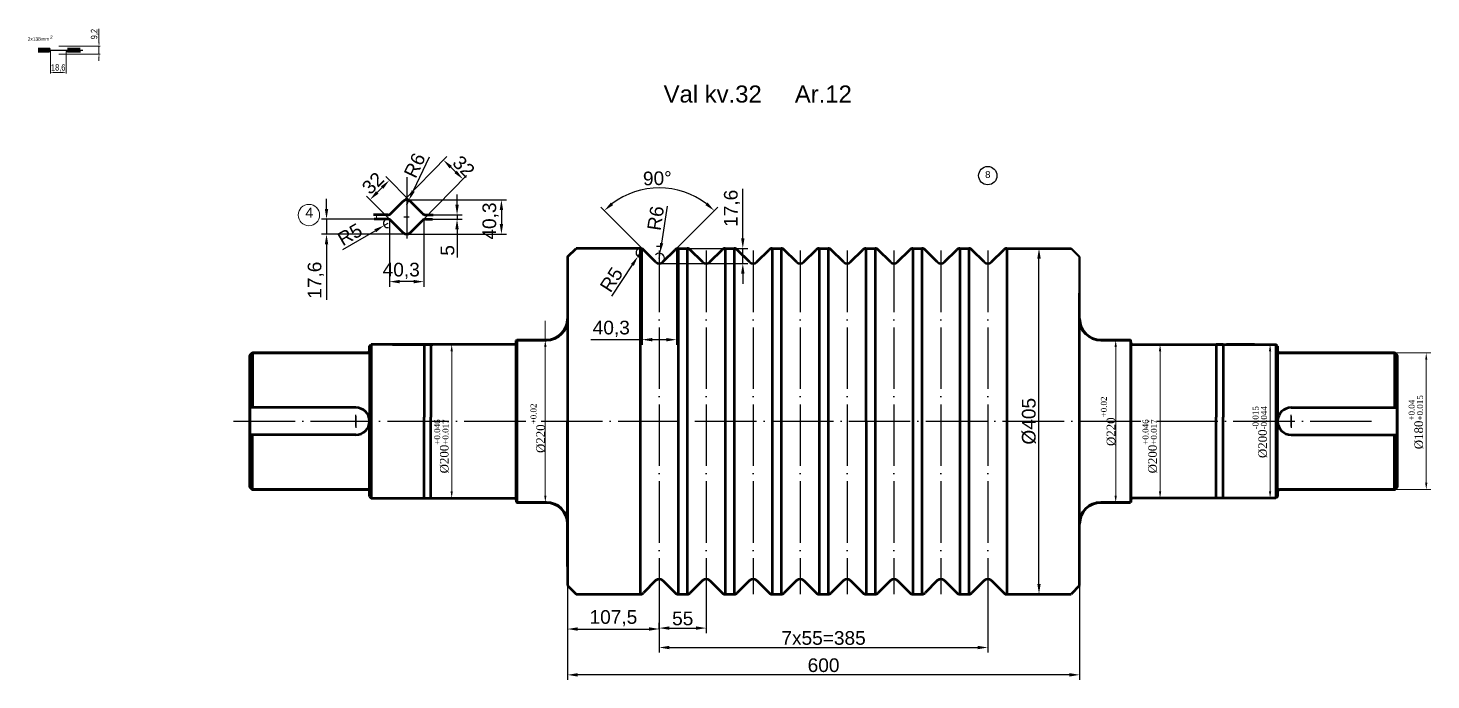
# Model space of a CAD drawing. Header units: millimetres. Extents: x -954 to 34898, y -2134 to 12006.
# Drawn here: x 8972 to 10615, y 109 to 873 of the extents above; entities that cross this region are included whole.
import ezdxf

# ---------------------------------------------------------------- set-up
doc = ezdxf.new("R2010")
doc.units = ezdxf.units.MM
doc.header["$LTSCALE"] = 3
doc.linetypes.add('ACAD_ISO04W100', pattern=[30, 24, -3, 0, -3])
for name, color, linetype, lineweight in [('êîíòóðíàÿ', 7, 'Continuous', 53), ('контурная', 7, 'Continuous', 50), ('осевые', 1, 'ACAD_ISO04W100', 25), ('тонкая', 7, 'Continuous', 20), ('тонкий', 7, 'Continuous', 20)]:
    doc.layers.add(name, color=color, linetype=linetype, lineweight=lineweight)
doc.styles.add('s1v4', font='arial.ttf', dxfattribs={"height": 4})
doc.styles.add('s2.5v4', font='times.ttf', dxfattribs={"height": 10})
doc.styles.add('s2v4', font='arial.ttf', dxfattribs={"height": 8})
doc.styles.add('s3v2.5', font='arial.ttf', dxfattribs={"width": 0.8, "height": 7.5})
doc.styles.get("Standard").update_dxf_attribs({"font": 'arial.ttf'})
doc.dimstyles.new('s2.5v4', dxfattribs={"dimtxt": 10, "dimasz": 8, "dimexe": 5.5, "dimexo": 0.5, "dimgap": 3.5, "dimtad": 1, "dimdec": 0, "dimtxsty": 's2.5v4', "dimcen": 2.5, "dimclrd": 256, "dimclre": 1, "dimclrt": 256, "dimadec": 0, "dimazin": 0, "dimtfac": 1, "dimtdec": 0, "dimtmove": 0, "dimatfit": 3, "dimfxl": 1, "dimlwd": -1, "dimlwe": -1, "dimarcsym": 0})
doc.dimstyles.new('s3v2.5', dxfattribs={"dimtxt": 7.5, "dimasz": 4, "dimexe": 1.25, "dimexo": 0.625, "dimtad": 1, "dimtxsty": 's3v2.5', "dimcen": 1.5, "dimclrd": 6, "dimclre": 256, "dimclrt": 1, "dimadec": 0, "dimazin": 0, "dimtfac": 1, "dimtmove": 0, "dimatfit": 3, "dimfxl": 1, "dimlwd": -1, "dimlwe": -1, "dimarcsym": 0})
doc.dimstyles.new('s4v4', dxfattribs={"dimtxt": 16, "dimasz": 12, "dimexe": 6, "dimexo": 0, "dimgap": 3, "dimtad": 1, "dimtxsty": 'Standard', "dimcen": 2.5, "dimadec": 0, "dimazin": 0, "dimtfac": 1, "dimtmove": 0, "dimatfit": 3, "dimfxl": 1, "dimarcsym": 0})

# ---------------------------------------------------------------- blocks, each defined once
blk = doc.blocks.new('*D10')
at = {"layer": 'Defpoints', "color": 0, "transparency": 16777216}
for p in [(9443.3, 654.3), (9443.3, 649.3), (9474.4, 654.3)]:
    blk.add_point(p, dxfattribs=at)
at = {"layer": 'тонкая', "color": 0, "lineweight": -2, "transparency": 16777216}
for p, q in [((9474.4, 666.3), (9474.4, 678.3)), ((9443.3, 654.3), (9480.4, 654.3)), ((9443.3, 649.3), (9480.4, 649.3)), ((9474.4, 654.3), (9474.4, 649.3)), ((9474.4, 637.3), (9474.4, 604.4))]:
    blk.add_line(p, q, dxfattribs=at)
at = {"layer": 'тонкая', "color": 0, "transparency": 16777216}
for points in [[(9472.4, 666.3), (9476.4, 666.3), (9474.4, 654.3)], [(9472.4, 637.3), (9476.4, 637.3), (9474.4, 649.3)]]:
    blk.add_solid(points, dxfattribs=at)
at = {"layer": 'тонкая', "color": 0, "transparency": 16777216, "insert": (9463.3, 612.7), "char_height": 16, "attachment_point": 5, "rotation": 90}
blk.add_mtext('5', dxfattribs=at)
blk = doc.blocks.new('*D1')
at = {"layer": 'Defpoints', "color": 0, "transparency": 16777216}
for p in [(9415.4, 672), (9415.4, 631.7), (9526.4, 631.7)]:
    blk.add_point(p, dxfattribs=at)
at = {"layer": 'тонкая', "color": 0, "lineweight": -2, "transparency": 16777216}
for p, q in [((9415.4, 672), (9532.4, 672)), ((9526.4, 660), (9526.4, 643.7)), ((9415.4, 631.7), (9532.4, 631.7))]:
    blk.add_line(p, q, dxfattribs=at)
at = {"layer": 'тонкая', "color": 0, "transparency": 16777216}
for points in [[(9524.4, 660), (9528.4, 660), (9526.4, 672)], [(9524.4, 643.7), (9528.4, 643.7), (9526.4, 631.7)]]:
    blk.add_solid(points, dxfattribs=at)
at = {"layer": 'тонкая', "color": 0, "transparency": 16777216, "insert": (9513.7, 647.1), "char_height": 16, "attachment_point": 5, "rotation": 90}
blk.add_mtext('40,3', dxfattribs=at)
blk = doc.blocks.new('*D11')
at = {"layer": 'Defpoints', "color": 0, "transparency": 16777216}
for p in [(9395.1, 694.8), (9419.4, 670.5), (9396.8, 647.9)]:
    blk.add_point(p, dxfattribs=at)
at = {"layer": 'тонкая', "color": 0, "lineweight": -2, "transparency": 16777216}
for p, q in [((9419.4, 670.5), (9390.9, 699.1)), ((9396.8, 647.9), (9368.2, 676.4)), ((9380.9, 680.7), (9386.6, 686.3))]:
    blk.add_line(p, q, dxfattribs=at)
at = {"layer": 'тонкая', "color": 0, "transparency": 16777216}
for points in [[(9385.2, 687.7), (9388, 684.9), (9395.1, 694.8)], [(9379.5, 682.1), (9382.4, 679.2), (9372.5, 672.2)]]:
    blk.add_solid(points, dxfattribs=at)
at = {"layer": 'тонкая', "color": 0, "transparency": 16777216, "insert": (9375.9, 691.4), "char_height": 16, "attachment_point": 5, "rotation": 45}
blk.add_mtext('32', dxfattribs=at)
blk = doc.blocks.new('*D2')
at = {"layer": 'Defpoints', "color": 0, "transparency": 16777216}
for p in [(9395.3, 649.3), (9435.6, 649.3), (9395.3, 576.1)]:
    blk.add_point(p, dxfattribs=at)
at = {"layer": 'тонкая', "color": 0, "lineweight": -2, "transparency": 16777216}
for p, q in [((9395.3, 649.3), (9395.3, 570.1)), ((9435.6, 649.3), (9435.6, 570.1)), ((9423.6, 576.1), (9407.3, 576.1))]:
    blk.add_line(p, q, dxfattribs=at)
at = {"layer": 'тонкая', "color": 0, "transparency": 16777216}
for points in [[(9407.3, 578.1), (9407.3, 574.1), (9395.3, 576.1)], [(9423.6, 578.1), (9423.6, 574.1), (9435.6, 576.1)]]:
    blk.add_solid(points, dxfattribs=at)
at = {"layer": 'тонкая', "color": 0, "transparency": 16777216, "insert": (9409, 588.7), "char_height": 16, "attachment_point": 5}
blk.add_mtext('40,3', dxfattribs=at)
blk = doc.blocks.new('*D12')
at = {"layer": 'Defpoints', "color": 0, "transparency": 16777216}
for p in [(9415.4, 666), (9418, 671.4)]:
    blk.add_point(p, dxfattribs=at)
at = {"layer": 'тонкая', "color": 0, "lineweight": -2, "transparency": 16777216}
for p, q in [((9441.7, 721.9), (9423.1, 682.3)), ((9415.4, 666), (9418, 671.4))]:
    blk.add_line(p, q, dxfattribs=at)
at = {"layer": 'тонкая', "color": 0, "transparency": 16777216}
blk.add_solid([(9421.2, 683.1), (9424.9, 681.5), (9418, 671.4)], dxfattribs=at)
at = {"layer": 'тонкая', "color": 0, "transparency": 16777216, "insert": (9424.8, 712.3), "char_height": 16, "attachment_point": 5, "rotation": 64.8631}
blk.add_mtext('R6', dxfattribs=at)
blk = doc.blocks.new('*D13')
at = {"layer": 'Defpoints', "color": 0, "transparency": 16777216}
for p in [(9388.9, 641.8), (9393.2, 644.3)]:
    blk.add_point(p, dxfattribs=at)
at = {"layer": 'тонкая', "color": 0, "lineweight": -2, "transparency": 16777216}
for p, q in [((9393.2, 644.3), (9388.9, 641.8)), ((9340.6, 613.6), (9378.5, 635.8))]:
    blk.add_line(p, q, dxfattribs=at)
blk.add_arc((9393.2, 644.3), 5, 90, 279.0376, dxfattribs=at)
at = {"layer": 'тонкая', "color": 0, "transparency": 16777216}
blk.add_solid([(9377.5, 637.5), (9379.5, 634), (9388.9, 641.8)], dxfattribs=at)
at = {"layer": 'тонкая', "color": 0, "transparency": 16777216, "insert": (9348.8, 631.3), "char_height": 16, "attachment_point": 5, "rotation": 30.2827}
blk.add_mtext('R5', dxfattribs=at)
blk = doc.blocks.new('*D14')
at = {"layer": 'Defpoints', "color": 0, "transparency": 16777216}
for p in [(9458.4, 718.6), (9411.2, 670.2), (9434.1, 647.9)]:
    blk.add_point(p, dxfattribs=at)
at = {"layer": 'тонкая', "color": 0, "lineweight": -2, "transparency": 16777216}
for p, q in [((9411.2, 670.2), (9462.6, 722.9)), ((9472.7, 704.6), (9467, 710.2)), ((9434.1, 647.9), (9485.5, 700.5))]:
    blk.add_line(p, q, dxfattribs=at)
at = {"layer": 'тонкая', "color": 0, "transparency": 16777216}
for points in [[(9468.4, 711.7), (9465.6, 708.8), (9458.4, 718.6)], [(9474.1, 706.1), (9471.4, 703.2), (9481.3, 696.2)]]:
    blk.add_solid(points, dxfattribs=at)
at = {"layer": 'тонкая', "color": 0, "transparency": 16777216, "insert": (9482.2, 711), "char_height": 16, "attachment_point": 5, "rotation": 315.6712}
blk.add_mtext('32', dxfattribs=at)
blk = doc.blocks.new('*D15')
at = {"layer": 'Defpoints', "color": 0, "transparency": 16777216}
for p in [(9321.5, 649.3), (9377.1, 649.3), (9415.4, 631.7)]:
    blk.add_point(p, dxfattribs=at)
at = {"layer": 'тонкая', "color": 0, "lineweight": -2, "transparency": 16777216}
for p, q in [((9321.5, 661.3), (9321.5, 673.3)), ((9377.1, 649.3), (9315.5, 649.3)), ((9321.5, 649.3), (9321.5, 631.7)), ((9415.4, 631.7), (9315.5, 631.7)), ((9321.5, 619.7), (9321.5, 554.7))]:
    blk.add_line(p, q, dxfattribs=at)
at = {"layer": 'тонкая', "color": 0, "transparency": 16777216}
for points in [[(9319.5, 661.3), (9323.5, 661.3), (9321.5, 649.3)], [(9319.5, 619.7), (9323.5, 619.7), (9321.5, 631.7)]]:
    blk.add_solid(points, dxfattribs=at)
at = {"layer": 'тонкая', "color": 0, "transparency": 16777216, "insert": (9308.9, 577.8), "char_height": 16, "attachment_point": 5, "rotation": 90}
blk.add_mtext('17,6', dxfattribs=at)
blk = doc.blocks.new('*D16')
at = {"layer": 'Defpoints', "color": 0, "transparency": 16777216}
for p in [(9689.1, 610), (9686.4, 605.8)]:
    blk.add_point(p, dxfattribs=at)
at = {"layer": 'тонкая', "color": 0, "lineweight": -2, "transparency": 16777216}
for p, q in [((9689.1, 610), (9686.4, 605.8)), ((9655.9, 558.9), (9679.9, 595.7))]:
    blk.add_line(p, q, dxfattribs=at)
blk.add_arc((9689.1, 610), 5, 90, 305.7665, dxfattribs=at)
at = {"layer": 'тонкая', "color": 0, "transparency": 16777216}
blk.add_solid([(9678.2, 596.8), (9681.5, 594.7), (9686.4, 605.8)], dxfattribs=at)
at = {"layer": 'тонкая', "color": 0, "transparency": 16777216, "insert": (9655.3, 578.4), "char_height": 16, "attachment_point": 5, "rotation": 57.0116}
blk.add_mtext('R5', dxfattribs=at)
blk = doc.blocks.new('*D17')
at = {"layer": 'Defpoints', "color": 0, "transparency": 16777216}
for p in [(9469.4, 502.5), (9467.8, 322.5), (9468.1, 322.5)]:
    blk.add_point(p, dxfattribs=at)
at = {"layer": 'тонкая', "color": 1, "transparency": 16777216}
for p, q in [((9468.9, 502.5), (9462.6, 502.5)), ((9468.3, 322.5), (9473.6, 322.5))]:
    blk.add_line(p, q, dxfattribs=at)
at = {"layer": 'тонкая', "transparency": 16777216}
blk.add_line((9468.1, 494.5), (9468.1, 330.5), dxfattribs=at)
for points in [[(9466.8, 494.5), (9469.5, 494.5), (9468.1, 502.5)], [(9466.8, 330.5), (9469.5, 330.5), (9468.1, 322.5)]]:
    blk.add_solid(points, dxfattribs=at)
at = {"layer": 'тонкая', "transparency": 16777216, "insert": (9456.2, 383.1), "char_height": 10, "attachment_point": 5, "rotation": 90, "style": 's2.5v4'}
blk.add_mtext('%%C200{\\H0.7x;\\S+0.046^ +0.017;}', dxfattribs=at)
blk = doc.blocks.new('*D18')
at = {"layer": 'Defpoints', "color": 0, "transparency": 16777216}
for p in [(9561.6, 507.5), (9577.8, 507.5), (9561.6, 317.5)]:
    blk.add_point(p, dxfattribs=at)
at = {"layer": 'тонкая', "color": 1, "transparency": 16777216}
for p, q in [((9562.1, 507.5), (9583.3, 507.5)), ((9562.1, 317.5), (9583.3, 317.5))]:
    blk.add_line(p, q, dxfattribs=at)
at = {"layer": 'тонкая', "transparency": 16777216}
blk.add_line((9577.8, 325.5), (9577.8, 499.5), dxfattribs=at)
for points in [[(9576.5, 499.5), (9579.2, 499.5), (9577.8, 507.5)], [(9576.5, 325.5), (9579.2, 325.5), (9577.8, 317.5)]]:
    blk.add_solid(points, dxfattribs=at)
at = {"layer": 'тонкая', "transparency": 16777216, "insert": (9569.1, 404.3), "char_height": 10, "attachment_point": 5, "rotation": 90, "style": 's2.5v4'}
blk.add_mtext('%%C220{\\H0.7x;\\S+0.02^ ;}', dxfattribs=at)
blk = doc.blocks.new('*D19')
at = {"layer": 'Defpoints', "color": 0, "transparency": 16777216}
for p in [(10246.1, 507.5), (10246.1, 507.5), (10246.1, 317.5)]:
    blk.add_point(p, dxfattribs=at)
at = {"layer": 'тонкая', "color": 1, "transparency": 16777216}
for p, q in [((10245.6, 507.5), (10240.6, 507.5)), ((10245.6, 317.5), (10240.6, 317.5))]:
    blk.add_line(p, q, dxfattribs=at)
at = {"layer": 'тонкая', "transparency": 16777216}
blk.add_line((10246.1, 325.5), (10246.1, 499.5), dxfattribs=at)
for points in [[(10244.7, 499.5), (10247.4, 499.5), (10246.1, 507.5)], [(10244.7, 325.5), (10247.4, 325.5), (10246.1, 317.5)]]:
    blk.add_solid(points, dxfattribs=at)
at = {"layer": 'тонкая', "transparency": 16777216, "insert": (10237.3, 412.5), "char_height": 10, "attachment_point": 5, "rotation": 90, "style": 's2.5v4'}
blk.add_mtext('%%C220{\\H0.7x;\\S+0.02^ ;}', dxfattribs=at)
blk = doc.blocks.new('*D3')
at = {"layer": 'Defpoints', "color": 0, "transparency": 16777216}
for p in [(10299.4, 502.5), (10297.8, 322.5), (10298.1, 322.5)]:
    blk.add_point(p, dxfattribs=at)
at = {"layer": 'тонкая', "color": 1, "transparency": 16777216}
for p, q in [((10298.9, 502.5), (10292.6, 502.5)), ((10298.3, 322.5), (10303.6, 322.5))]:
    blk.add_line(p, q, dxfattribs=at)
at = {"layer": 'тонкая', "transparency": 16777216}
blk.add_line((10298.1, 494.5), (10298.1, 330.5), dxfattribs=at)
for points in [[(10296.7, 494.5), (10299.4, 494.5), (10298.1, 502.5)], [(10296.7, 330.5), (10299.4, 330.5), (10298.1, 322.5)]]:
    blk.add_solid(points, dxfattribs=at)
at = {"layer": 'тонкая', "transparency": 16777216, "insert": (10286.1, 383.1), "char_height": 10, "attachment_point": 5, "rotation": 90, "style": 's2.5v4'}
blk.add_mtext('%%C200{\\H0.7x;\\S+0.046^ +0.017;}', dxfattribs=at)
blk = doc.blocks.new('*D4')
at = {"layer": 'Defpoints', "color": 0, "transparency": 16777216}
for p in [(10410.5, 502.5), (10427, 502.5), (10410.5, 322.5)]:
    blk.add_point(p, dxfattribs=at)
at = {"layer": 'тонкая', "color": 1, "transparency": 16777216}
for p, q in [((10411, 502.5), (10432.5, 502.5)), ((10411, 322.5), (10432.5, 322.5))]:
    blk.add_line(p, q, dxfattribs=at)
at = {"layer": 'тонкая', "transparency": 16777216}
blk.add_line((10427, 330.5), (10427, 494.5), dxfattribs=at)
for points in [[(10425.6, 494.5), (10428.3, 494.5), (10427, 502.5)], [(10425.6, 330.5), (10428.3, 330.5), (10427, 322.5)]]:
    blk.add_solid(points, dxfattribs=at)
at = {"layer": 'тонкая', "transparency": 16777216, "insert": (10415, 399.8), "char_height": 10, "attachment_point": 5, "rotation": 90, "style": 's2.5v4'}
blk.add_mtext('%%C200{\\H0.7x;\\S-0.015^ -0.044;}', dxfattribs=at)
blk = doc.blocks.new('*D5')
at = {"layer": 'Defpoints', "color": 0, "transparency": 16777216}
for p in [(10572.3, 492.5), (10572.3, 332.5), (10609.9, 332.5)]:
    blk.add_point(p, dxfattribs=at)
at = {"layer": 'тонкая', "color": 1, "transparency": 16777216}
for p, q in [((10572.8, 492.5), (10615.4, 492.5)), ((10572.8, 332.5), (10615.4, 332.5))]:
    blk.add_line(p, q, dxfattribs=at)
at = {"layer": 'тонкая', "transparency": 16777216}
blk.add_line((10609.9, 484.5), (10609.9, 340.5), dxfattribs=at)
for points in [[(10608.6, 484.5), (10611.2, 484.5), (10609.9, 492.5)], [(10608.6, 340.5), (10611.2, 340.5), (10609.9, 332.5)]]:
    blk.add_solid(points, dxfattribs=at)
at = {"layer": 'тонкая', "transparency": 16777216, "insert": (10597.9, 411.4), "char_height": 10, "attachment_point": 5, "rotation": 90, "style": 's2.5v4'}
blk.add_mtext('%%C180{\\H0.7x;\\S+0.04^ +0.015;}', dxfattribs=at)
blk = doc.blocks.new('*D20')
at = {"layer": 'Defpoints', "color": 0, "transparency": 16777216}
for p in [(9603.8, 220), (9711.3, 209.8), (9711.3, 169.1)]:
    blk.add_point(p, dxfattribs=at)
at = {"layer": 'тонкая', "color": 0, "lineweight": -2, "transparency": 16777216}
for p, q in [((9603.8, 220), (9603.8, 163.1)), ((9711.3, 209.8), (9711.3, 163.1)), ((9615.8, 169.1), (9699.3, 169.1))]:
    blk.add_line(p, q, dxfattribs=at)
at = {"layer": 'тонкая', "color": 0, "transparency": 16777216}
for points in [[(9615.8, 171.1), (9615.8, 167.1), (9603.8, 169.1)], [(9699.3, 171.1), (9699.3, 167.1), (9711.3, 169.1)]]:
    blk.add_solid(points, dxfattribs=at)
at = {"layer": 'тонкая', "color": 0, "transparency": 16777216, "insert": (9657.6, 181.7), "char_height": 16, "attachment_point": 5}
blk.add_mtext('107,5', dxfattribs=at)
blk = doc.blocks.new('*D21')
at = {"layer": 'Defpoints', "color": 0, "transparency": 16777216}
for p in [(9766.3, 209.8), (9711.3, 169.1), (9766.3, 170.2)]:
    blk.add_point(p, dxfattribs=at)
at = {"layer": 'тонкая', "color": 0, "lineweight": -2, "transparency": 16777216}
for p, q in [((9766.3, 209.8), (9766.3, 164.2)), ((9711.3, 169.1), (9711.3, 176.2)), ((9723.3, 170.2), (9754.3, 170.2))]:
    blk.add_line(p, q, dxfattribs=at)
at = {"layer": 'тонкая', "color": 0, "transparency": 16777216}
for points in [[(9723.3, 172.2), (9723.3, 168.2), (9711.3, 170.2)], [(9754.3, 172.2), (9754.3, 168.2), (9766.3, 170.2)]]:
    blk.add_solid(points, dxfattribs=at)
at = {"layer": 'тонкая', "color": 0, "transparency": 16777216, "insert": (9738.8, 181.4), "char_height": 16, "attachment_point": 5}
blk.add_mtext('55', dxfattribs=at)
blk = doc.blocks.new('*D22')
at = {"layer": 'Defpoints', "color": 0, "transparency": 16777216}
for p in [(10096.3, 209.8), (9711.3, 163.6), (10096.3, 147.4)]:
    blk.add_point(p, dxfattribs=at)
at = {"layer": 'тонкая', "color": 0, "lineweight": -2, "transparency": 16777216}
for p, q in [((10096.3, 209.8), (10096.3, 141.4)), ((9711.3, 163.6), (9711.3, 141.4)), ((9723.3, 147.4), (10084.3, 147.4))]:
    blk.add_line(p, q, dxfattribs=at)
at = {"layer": 'тонкая', "color": 0, "transparency": 16777216}
for points in [[(9723.3, 149.4), (9723.3, 145.4), (9711.3, 147.4)], [(10084.3, 149.4), (10084.3, 145.4), (10096.3, 147.4)]]:
    blk.add_solid(points, dxfattribs=at)
at = {"layer": 'тонкая', "color": 0, "transparency": 16777216, "insert": (9903.8, 158.5), "char_height": 16, "attachment_point": 5}
blk.add_mtext('7x55=385', dxfattribs=at)
blk = doc.blocks.new('*D23')
at = {"layer": 'Defpoints', "color": 0, "transparency": 16777216}
for p in [(9712.2, 609.3), (9711.3, 603.4)]:
    blk.add_point(p, dxfattribs=at)
at = {"layer": 'тонкая', "color": 0, "lineweight": -2, "transparency": 16777216}
for p, q in [((9720.6, 664.5), (9714, 621.2)), ((9711.3, 603.4), (9712.2, 609.3))]:
    blk.add_line(p, q, dxfattribs=at)
blk.add_arc((9711.3, 603.4), 6, 315, 138.6934, dxfattribs=at)
at = {"layer": 'тонкая', "color": 0, "transparency": 16777216}
blk.add_solid([(9712, 621.5), (9716, 620.9), (9712.2, 609.3)], dxfattribs=at)
at = {"layer": 'тонкая', "color": 0, "transparency": 16777216, "insert": (9707.1, 650.4), "char_height": 16, "attachment_point": 5, "rotation": 81.3976}
blk.add_mtext('R6', dxfattribs=at)
blk = doc.blocks.new('*D24')
at = {"layer": 'Defpoints', "color": 0, "transparency": 16777216}
for p in [(9691.2, 615), (9731.5, 615), (9691.2, 508.1)]:
    blk.add_point(p, dxfattribs=at)
at = {"layer": 'тонкая', "color": 0, "lineweight": -2, "transparency": 16777216}
for p, q in [((9691.2, 615), (9691.2, 502.1)), ((9731.5, 615), (9731.5, 502.1)), ((9691.2, 508.1), (9631, 508.1)), ((9719.5, 508.1), (9703.2, 508.1))]:
    blk.add_line(p, q, dxfattribs=at)
at = {"layer": 'тонкая', "color": 0, "transparency": 16777216}
for points in [[(9703.2, 510.1), (9703.2, 506.1), (9691.2, 508.1)], [(9719.5, 510.1), (9719.5, 506.1), (9731.5, 508.1)]]:
    blk.add_solid(points, dxfattribs=at)
at = {"layer": 'тонкая', "color": 0, "transparency": 16777216, "insert": (9655.1, 520.8), "char_height": 16, "attachment_point": 5}
blk.add_mtext('40,3', dxfattribs=at)
blk = doc.blocks.new('*D25')
at = {"layer": 'Defpoints', "color": 0, "transparency": 16777216}
for p in [(9738.8, 615), (9809.2, 615), (9711.3, 597.4)]:
    blk.add_point(p, dxfattribs=at)
at = {"layer": 'тонкая', "color": 0, "lineweight": -2, "transparency": 16777216}
for p, q in [((9809.2, 627), (9809.2, 685)), ((9738.8, 615), (9815.2, 615)), ((9809.2, 597.4), (9809.2, 615)), ((9711.3, 597.4), (9815.2, 597.4)), ((9809.2, 585.4), (9809.2, 573.4))]:
    blk.add_line(p, q, dxfattribs=at)
at = {"layer": 'тонкая', "color": 0, "transparency": 16777216}
for points in [[(9807.2, 627), (9811.2, 627), (9809.2, 615)], [(9807.2, 585.4), (9811.2, 585.4), (9809.2, 597.4)]]:
    blk.add_solid(points, dxfattribs=at)
at = {"layer": 'тонкая', "color": 0, "transparency": 16777216, "insert": (9796.6, 662), "char_height": 16, "attachment_point": 5, "rotation": 90}
blk.add_mtext('17,6', dxfattribs=at)
blk = doc.blocks.new('*D26')
at = {"layer": 'Defpoints', "color": 0, "transparency": 16777216}
for p in [(9734.9, 682.8), (9692.7, 613.5), (9730, 613.5), (9707.1, 599.1), (9715.6, 599.1)]:
    blk.add_point(p, dxfattribs=at)
at = {"layer": 'тонкая', "color": 0, "lineweight": -2, "transparency": 16777216}
for p, q in [((9692.7, 613.5), (9642.7, 663.5)), ((9730, 613.5), (9780, 663.5))]:
    blk.add_line(p, q, dxfattribs=at)
blk.add_arc((9711.3, 594.9), 91.1, 52.5543, 127.4457, dxfattribs=at)
at = {"layer": 'тонкая', "color": 0, "transparency": 16777216}
for points in [[(9657.3, 665.7), (9654.6, 668.7), (9646.9, 659.3)], [(9768, 668.7), (9765.4, 665.7), (9775.7, 659.3)]]:
    blk.add_solid(points, dxfattribs=at)
at = {"layer": 'тонкая', "color": 0, "transparency": 16777216, "insert": (9709.1, 697.1), "char_height": 16, "attachment_point": 5, "rotation": 1.2614}
blk.add_mtext('90°', dxfattribs=at)
blk = doc.blocks.new('*D27')
at = {"layer": 'Defpoints', "color": 0, "transparency": 16777216}
for p in [(10203.8, 220), (9603.8, 163.6), (9603.8, 115.4)]:
    blk.add_point(p, dxfattribs=at)
at = {"layer": 'тонкая', "color": 0, "lineweight": -2, "transparency": 16777216}
for p, q in [((10203.8, 220), (10203.8, 109.4)), ((9603.8, 163.6), (9603.8, 109.4)), ((10191.8, 115.4), (9615.8, 115.4))]:
    blk.add_line(p, q, dxfattribs=at)
at = {"layer": 'тонкая', "color": 0, "transparency": 16777216}
for points in [[(9615.8, 117.4), (9615.8, 113.4), (9603.8, 115.4)], [(10191.8, 117.4), (10191.8, 113.4), (10203.8, 115.4)]]:
    blk.add_solid(points, dxfattribs=at)
at = {"layer": 'тонкая', "color": 0, "transparency": 16777216, "insert": (9903.8, 126.6), "char_height": 16, "attachment_point": 5}
blk.add_mtext('600', dxfattribs=at)
blk = doc.blocks.new('*D28')
at = {"layer": 'Defpoints', "color": 0, "transparency": 16777216}
for p in [(10156.2, 615), (10171.3, 615), (10171.3, 210)]:
    blk.add_point(p, dxfattribs=at)
at = {"layer": 'тонкая', "color": 0, "lineweight": -2, "transparency": 16777216}
for p, q in [((10171.3, 615), (10150.2, 615)), ((10156.2, 222), (10156.2, 603)), ((10171.3, 210), (10150.2, 210))]:
    blk.add_line(p, q, dxfattribs=at)
at = {"layer": 'тонкая', "color": 0, "transparency": 16777216}
for points in [[(10154.2, 603), (10158.2, 603), (10156.2, 615)], [(10154.2, 222), (10158.2, 222), (10156.2, 210)]]:
    blk.add_solid(points, dxfattribs=at)
at = {"layer": 'тонкая', "color": 0, "transparency": 16777216, "insert": (10144.5, 412.5), "char_height": 16, "attachment_point": 5, "rotation": 90}
blk.add_mtext('%%C405', dxfattribs=at)
blk = doc.blocks.new('*D689')
at = {"layer": 'Defpoints', "color": 0, "transparency": 16777216}
for p in [(8997.9, 846.7), (9016.5, 845.8), (8997.9, 821.3)]:
    blk.add_point(p, dxfattribs=at)
at = {"layer": 'тонкая', "transparency": 16777216}
for p, q in [((8997.9, 846.1), (8997.9, 820)), ((9016.5, 845.2), (9016.5, 820))]:
    blk.add_line(p, q, dxfattribs=at)
at = {"layer": 'тонкая', "color": 6, "transparency": 16777216}
blk.add_line((9012.5, 821.3), (9001.9, 821.3), dxfattribs=at)
for points in [[(9001.9, 822), (9001.9, 820.6), (8997.9, 821.3)], [(9012.5, 822), (9012.5, 820.6), (9016.5, 821.3)]]:
    blk.add_solid(points, dxfattribs=at)
at = {"layer": 'тонкая', "color": 1, "transparency": 16777216, "insert": (9007.1, 826.4), "char_height": 7.5, "attachment_point": 5, "style": 's3v2.5'}
blk.add_mtext('18,6', dxfattribs=at)
blk = doc.blocks.new('*D690')
at = {"layer": 'Defpoints', "color": 0, "transparency": 16777216}
for p in [(9007.2, 852), (9007.2, 842.8), (9054.9, 852)]:
    blk.add_point(p, dxfattribs=at)
at = {"layer": 'тонкая', "color": 6, "transparency": 16777216}
for p, q in [((9054.9, 856), (9054.9, 872.2)), ((9054.9, 842.8), (9054.9, 852)), ((9054.9, 838.8), (9054.9, 834.8))]:
    blk.add_line(p, q, dxfattribs=at)
at = {"layer": 'тонкая', "transparency": 16777216}
for p, q in [((9007.8, 852), (9056.2, 852)), ((9007.8, 842.8), (9056.2, 842.8))]:
    blk.add_line(p, q, dxfattribs=at)
at = {"layer": 'тонкая', "color": 6, "transparency": 16777216}
for points in [[(9054.2, 856), (9055.6, 856), (9054.9, 852)], [(9054.2, 838.8), (9055.6, 838.8), (9054.9, 842.8)]]:
    blk.add_solid(points, dxfattribs=at)
at = {"layer": 'тонкая', "color": 1, "transparency": 16777216, "insert": (9049.8, 866.1), "char_height": 7.5, "attachment_point": 5, "rotation": 90, "style": 's3v2.5'}
blk.add_mtext('9,2', dxfattribs=at)

msp = doc.modelspace()

# ---------------------------------------------------------------- linework, layer by layer
at = {"lineweight": 40}
msp.add_line((10203.815, 604.999), (10203.815, 562.77), dxfattribs=at)
msp.add_circle((10096.218, 700.302), 10.754)
at = {"layer": 'êîíòóðíàÿ'}
for points in [[(9603.815, 532.499, -0.41421356), (9578.815, 507.499), (9544.315, 507.499)], [(10203.815, 532.499, 0.41421356), (10228.815, 507.499), (10263.316, 507.499)], [(9231.815, 412.499), (9231.815, 489.499), (9234.815, 492.499), (9369.815, 492.499, 0.41421356), (9371.815, 494.499), (9371.815, 500.499)], [(10575.815, 412.499), (10575.815, 489.499), (10572.815, 492.499), (10437.816, 492.499, -0.41421356), (10435.816, 494.499), (10435.816, 500.499)], [(9231.815, 412.499), (9231.815, 335.499), (9234.815, 332.499), (9369.815, 332.499, -0.41421356), (9371.815, 330.499), (9371.815, 324.506)], [(10575.815, 412.499), (10575.815, 335.499), (10572.815, 332.499), (10437.816, 332.499, 0.41421356), (10435.816, 330.499), (10435.816, 324.506)], [(9603.815, 292.499, 0.41421356), (9578.815, 317.499), (9544.315, 317.499)], [(10203.815, 292.499, -0.41421356), (10228.815, 317.499), (10263.316, 317.499)]]:
    msp.add_lwpolyline(points, format="xyb", dxfattribs=at)
for points in [[(9543.815, 505.499), (9543.815, 320.506)], [(10263.816, 505.499), (10263.816, 320.506)]]:
    msp.add_lwpolyline(points, dxfattribs=at)
at = {"layer": 'контурная'}
for p, q in [((8983.458, 848.796), (8996.224, 848.796)), ((8983.458, 846.096), (8996.224, 846.096)), ((9018.082, 848.796), (9032.913, 848.796)), ((9018.082, 846.096), (9033.167, 846.096)), ((9396.725, 655.801), (9411.171, 670.247)), ((9434.102, 655.801), (9419.656, 670.247)), ((9393.189, 654.336), (9376.518, 654.336)), ((9393.215, 649.336), (9377.127, 649.336)), ((9411.171, 633.452), (9396.75, 647.872)), ((9419.656, 633.452), (9434.076, 647.872)), ((9437.612, 649.336), (9445.77, 649.336)), ((9437.638, 654.336), (9446.379, 654.336)), ((9603.815, 604.999), (9613.815, 614.999)), ((9689.117, 614.999), (9613.815, 614.999)), ((9689.117, 614.999), (9689.091, 209.999)), ((9707.073, 599.114), (9692.652, 613.534)), ((9715.558, 599.114), (9729.978, 613.534)), ((9733.514, 614.999), (9733.54, 209.999)), ((9733.54, 614.999), (9744.117, 614.999)), ((9744.117, 614.999), (9744.091, 209.999)), ((9762.073, 599.114), (9747.652, 613.534)), ((9770.558, 599.114), (9784.978, 613.534)), ((9788.514, 614.999), (9799.117, 614.999)), ((9788.514, 614.999), (9788.54, 209.999)), ((9799.117, 614.999), (9799.091, 209.999)), ((9817.073, 599.114), (9802.652, 613.534)), ((9825.558, 599.114), (9839.978, 613.534)), ((9843.514, 614.999), (9843.54, 209.999)), ((9843.54, 614.999), (9854.117, 614.999)), ((9854.117, 614.999), (9854.091, 209.999)), ((9872.073, 599.114), (9857.652, 613.534)), ((9880.558, 599.114), (9894.978, 613.534)), ((9898.514, 614.999), (9909.117, 614.999)), ((9898.514, 614.999), (9898.54, 209.999)), ((9909.117, 614.999), (9909.091, 209.999)), ((9927.073, 599.114), (9912.652, 613.534)), ((9935.558, 599.114), (9949.978, 613.534)), ((9953.514, 614.999), (9953.54, 209.999)), ((9953.54, 614.999), (9964.117, 614.999)), ((9964.117, 614.999), (9964.091, 209.999)), ((9982.073, 599.114), (9967.652, 613.534)), ((9990.558, 599.114), (10004.978, 613.534)), ((10008.514, 614.999), (10019.117, 614.999)), ((10008.514, 614.999), (10008.54, 209.999)), ((10019.117, 614.999), (10019.091, 209.999)), ((10037.073, 599.114), (10022.652, 613.534)), ((10045.558, 599.114), (10059.978, 613.534)), ((10063.514, 614.999), (10063.54, 209.999)), ((10063.54, 614.999), (10074.117, 614.999)), ((10074.117, 614.999), (10074.091, 209.999)), ((10092.073, 599.114), (10077.652, 613.534)), ((10100.558, 599.114), (10114.978, 613.534)), ((10118.514, 614.999), (10193.815, 614.999)), ((10118.514, 614.999), (10118.54, 209.999)), ((9603.815, 604.999), (9603.815, 219.999)), ((10203.815, 219.999), (10203.815, 562.77)), ((9371.815, 500.499), (9373.815, 502.499)), ((9371.815, 494.499), (9371.815, 412.499)), ((9541.815, 502.499), (9373.815, 502.499)), ((9373.815, 502.499), (9373.815, 322.506)), ((9398.815, 502.499), (9431.815, 502.499)), ((9405.14, 502.499), (9438.14, 502.499)), ((9426.759, 502.499), (9434.759, 502.499)), ((9435.815, 502.499), (9435.815, 417.499)), ((9435.815, 502.499), (9443.815, 502.499)), ((9438.14, 502.499), (9446.14, 502.499)), ((9443.815, 502.499), (9443.815, 417.499)), ((9543.815, 506.999), (9544.315, 507.499)), ((9543.815, 505.499), (9543.815, 506.999)), ((9544.315, 507.499), (9544.315, 317.499)), ((10261.816, 507.499), (10263.316, 507.499)), ((10263.816, 506.999), (10263.316, 507.499)), ((10263.316, 507.499), (10263.316, 317.499)), ((10263.816, 505.499), (10263.816, 506.999)), ((10265.816, 502.499), (10433.816, 502.499)), ((10371.816, 502.499), (10363.816, 502.499)), ((10363.816, 502.499), (10363.816, 417.499)), ((10371.816, 502.499), (10371.816, 417.499)), ((10408.816, 502.499), (10375.816, 502.499)), ((10435.816, 500.499), (10433.816, 502.499)), ((10433.816, 502.499), (10433.816, 322.506)), ((10435.816, 494.499), (10435.816, 412.499)), ((9234.815, 492.499), (9234.815, 428.499)), ((10548.957, 492.499), (10550.957, 492.499)), ((10572.815, 492.499), (10572.815, 428.499)), ((9603.815, 448.636), (9603.815, 448.636)), ((10203.815, 448.636), (10203.815, 448.636)), ((9355.815, 428.499), (9231.815, 428.499)), ((10451.816, 428.499), (10575.815, 428.499)), ((9371.815, 330.499), (9371.815, 412.499)), ((9435.815, 322.506), (9435.815, 417.499)), ((9443.815, 322.506), (9443.815, 417.499)), ((9603.815, 242.499), (9603.815, 412.499)), ((10363.816, 322.506), (10363.816, 417.499)), ((10371.816, 322.506), (10371.816, 417.499)), ((10435.816, 330.499), (10435.816, 412.499)), ((9355.815, 396.499), (9231.815, 396.499)), ((9234.815, 332.499), (9234.815, 396.499)), ((10451.816, 396.499), (10575.815, 396.499)), ((10572.815, 332.499), (10572.815, 396.499)), ((9371.815, 324.506), (9373.815, 322.506)), ((9373.815, 322.506), (9541.815, 322.506)), ((9543.815, 320.506), (9543.815, 317.999)), ((9543.815, 317.999), (9544.315, 317.499)), ((10261.816, 317.499), (10263.316, 317.499)), ((10263.816, 317.999), (10263.316, 317.499)), ((10263.816, 320.506), (10263.816, 317.999)), ((10433.816, 322.506), (10265.816, 322.506)), ((10435.816, 324.506), (10433.816, 322.506)), ((9603.815, 219.999), (9613.815, 209.999)), ((9707.073, 225.884), (9692.652, 211.463)), ((9715.558, 225.884), (9729.978, 211.463)), ((9762.073, 225.884), (9747.652, 211.463)), ((9770.558, 225.884), (9784.978, 211.463)), ((9817.073, 225.884), (9802.652, 211.463)), ((9825.558, 225.884), (9839.978, 211.463)), ((9872.073, 225.884), (9857.652, 211.463)), ((9880.558, 225.884), (9894.978, 211.463)), ((9927.073, 225.884), (9912.652, 211.463)), ((9935.558, 225.884), (9949.978, 211.463)), ((9982.073, 225.884), (9967.652, 211.463)), ((9990.558, 225.884), (10004.978, 211.463)), ((10037.073, 225.884), (10022.652, 211.463)), ((10045.558, 225.884), (10059.978, 211.463)), ((10092.073, 225.884), (10077.652, 211.463)), ((10100.558, 225.884), (10114.978, 211.463)), ((10203.815, 219.999), (10193.815, 209.999)), ((9613.815, 209.999), (9691.188, 209.999)), ((9733.54, 209.999), (9744.117, 209.999)), ((9788.514, 209.999), (9799.117, 209.999)), ((9843.54, 209.999), (9854.117, 209.999)), ((9898.514, 209.999), (9909.117, 209.999)), ((9953.54, 209.999), (9964.117, 209.999)), ((10008.514, 209.999), (10019.117, 209.999)), ((10063.54, 209.999), (10074.117, 209.999)), ((10116.443, 209.999), (10193.815, 209.999))]:
    msp.add_line(p, q, dxfattribs=at)
for centre, radius, start, end in [((8996.224, 851.796), 3, 270, 298.346686), ((8996.224, 843.096), 3, 61.653314, 90), ((9018.082, 843.096), 3, 90, 118.346686), ((9415.413, 666.004), 6, 45, 135), ((9393.189, 659.336), 5, 270, 315), ((9393.215, 644.336), 5, 45, 90), ((9437.612, 644.336), 5, 90, 135), ((9437.638, 659.336), 5, 225, 270), ((9415.413, 637.694), 6, 225, 315), ((9689.117, 609.999), 5, 45, 90), ((9733.514, 609.999), 5, 90, 135), ((9744.117, 609.999), 5, 45, 90), ((9788.514, 609.999), 5, 90, 135), ((9799.117, 609.999), 5, 45, 90), ((9843.514, 609.999), 5, 90, 135), ((9854.117, 609.999), 5, 45, 90), ((9898.514, 609.999), 5, 90, 135), ((9909.117, 609.999), 5, 45, 90), ((9953.514, 609.999), 5, 90, 135), ((9964.117, 609.999), 5, 45, 90), ((10008.514, 609.999), 5, 90, 135), ((10019.117, 609.999), 5, 45, 90), ((10063.514, 609.999), 5, 90, 135), ((10074.117, 609.999), 5, 45, 90), ((10118.514, 609.999), 5, 90, 135), ((9711.315, 603.357), 6, 225, 315), ((9766.315, 603.357), 6, 225, 315), ((9821.315, 603.357), 6, 225, 315), ((9876.315, 603.357), 6, 225, 315), ((9931.315, 603.357), 6, 225, 315), ((9986.315, 603.357), 6, 225, 315), ((10041.315, 603.357), 6, 225, 315), ((10096.315, 603.357), 6, 225, 315), ((9541.815, 504.499), 2, 270, 0), ((10265.816, 504.499), 2, 180, 270), ((9355.815, 412.499), 16, 0, 90), ((10451.816, 412.499), 16, 90, 180), ((9355.815, 412.499), 16, 270, 0), ((10451.816, 412.499), 16, 180, 270), ((9541.815, 320.506), 2, 0, 90), ((10265.816, 320.506), 2, 90, 180), ((9711.315, 221.641), 6, 45, 135), ((9766.315, 221.641), 6, 45, 135), ((9821.315, 221.641), 6, 45, 135), ((9876.315, 221.641), 6, 45, 135), ((9931.315, 221.641), 6, 45, 135), ((9986.315, 221.641), 6, 45, 135), ((10041.315, 221.641), 6, 45, 135), ((10096.315, 221.641), 6, 45, 135), ((9689.117, 214.999), 5, 270, 315), ((9733.514, 214.999), 5, 225, 270), ((9744.117, 214.999), 5, 270, 315), ((9788.514, 214.999), 5, 225, 270), ((9799.117, 214.999), 5, 270, 315), ((9843.514, 214.999), 5, 225, 270), ((9854.117, 214.999), 5, 270, 315), ((9898.514, 214.999), 5, 225, 270), ((9909.117, 214.999), 5, 270, 315), ((9953.514, 214.999), 5, 225, 270), ((9964.117, 214.999), 5, 270, 315), ((10008.514, 214.999), 5, 225, 270), ((10019.117, 214.999), 5, 270, 315), ((10063.514, 214.999), 5, 225, 270), ((10074.117, 214.999), 5, 270, 315), ((10118.514, 214.999), 5, 225, 270)]:
    msp.add_arc(centre, radius, start, end, dxfattribs=at)
at = {"layer": 'осевые'}
for p, q in [((8988.609, 847.446), (9036.011, 847.446)), ((9415.413, 698.569), (9415.413, 621.11)), ((9412.025, 651.836), (9418.193, 651.836)), ((9707.927, 617.499), (9714.095, 617.499)), ((9711.315, 612.504), (9711.315, 209.837)), ((9766.315, 612.504), (9766.315, 209.837)), ((9821.315, 612.504), (9821.315, 209.837)), ((9876.315, 612.504), (9876.315, 209.837)), ((9931.315, 612.504), (9931.315, 209.837)), ((9986.315, 612.504), (9986.315, 209.837)), ((10041.315, 612.504), (10041.315, 209.837)), ((10096.315, 612.504), (10096.315, 209.837)), ((9212.558, 412.499), (10550.436, 412.499)), ((9355.815, 406.415), (9355.815, 420.086)), ((9355.815, 418.583), (9355.815, 404.911)), ((10451.816, 406.415), (10451.816, 420.086)), ((10451.816, 418.583), (10451.816, 404.911))]:
    msp.add_line(p, q, dxfattribs=at)
at = {"layer": 'тонкая'}
for p, q in [((9379.836, 654.336), (9379.836, 649.336)), ((9393.189, 654.336), (9395.26, 654.336)), ((9393.189, 649.336), (9395.26, 649.336)), ((9395.26, 654.336), (9396.725, 655.801)), ((9395.26, 649.336), (9396.725, 647.872)), ((9435.567, 654.336), (9434.102, 655.801)), ((9435.567, 649.336), (9434.102, 647.872)), ((9437.638, 654.336), (9435.567, 654.336)), ((9437.638, 649.336), (9435.567, 649.336)), ((9689.091, 614.999), (9691.162, 614.999)), ((9691.162, 614.999), (9692.626, 613.534)), ((9731.469, 614.999), (9730.004, 613.534)), ((9733.54, 614.999), (9731.469, 614.999)), ((9744.091, 614.999), (9746.162, 614.999)), ((9746.162, 614.999), (9747.626, 613.534)), ((9786.469, 614.999), (9785.004, 613.534)), ((9788.54, 614.999), (9786.469, 614.999)), ((9799.091, 614.999), (9801.162, 614.999)), ((9801.162, 614.999), (9802.626, 613.534)), ((9841.469, 614.999), (9840.004, 613.534)), ((9843.54, 614.999), (9841.469, 614.999)), ((9854.091, 614.999), (9856.162, 614.999)), ((9856.162, 614.999), (9857.626, 613.534)), ((9896.469, 614.999), (9895.004, 613.534)), ((9898.54, 614.999), (9896.469, 614.999)), ((9909.091, 614.999), (9911.162, 614.999)), ((9911.162, 614.999), (9912.626, 613.534)), ((9951.469, 614.999), (9950.004, 613.534)), ((9953.54, 614.999), (9951.469, 614.999)), ((9964.091, 614.999), (9966.162, 614.999)), ((9966.162, 614.999), (9967.626, 613.534)), ((10006.469, 614.999), (10005.004, 613.534)), ((10008.54, 614.999), (10006.469, 614.999)), ((10019.091, 614.999), (10021.162, 614.999)), ((10021.162, 614.999), (10022.626, 613.534)), ((10061.469, 614.999), (10060.004, 613.534)), ((10063.54, 614.999), (10061.469, 614.999)), ((10074.091, 614.999), (10076.162, 614.999)), ((10076.162, 614.999), (10077.626, 613.534)), ((10116.469, 614.999), (10115.004, 613.534)), ((10118.54, 614.999), (10116.469, 614.999)), ((9689.091, 209.999), (9691.162, 209.999)), ((9691.162, 209.999), (9692.626, 211.463)), ((9731.469, 209.999), (9730.004, 211.463)), ((9731.443, 209.999), (9746.188, 209.999)), ((9733.54, 209.999), (9731.469, 209.999)), ((9744.091, 209.999), (9746.162, 209.999)), ((9746.162, 209.999), (9747.626, 211.463)), ((9786.469, 209.999), (9785.004, 211.463)), ((9786.443, 209.999), (9801.188, 209.999)), ((9788.54, 209.999), (9786.469, 209.999)), ((9799.091, 209.999), (9801.162, 209.999)), ((9801.162, 209.999), (9802.626, 211.463)), ((9841.469, 209.999), (9840.004, 211.463)), ((9843.54, 209.999), (9841.469, 209.999)), ((9854.091, 209.999), (9856.162, 209.999)), ((9856.162, 209.999), (9857.626, 211.463)), ((9896.469, 209.999), (9895.004, 211.463)), ((9898.54, 209.999), (9896.469, 209.999)), ((9909.091, 209.999), (9911.162, 209.999)), ((9911.162, 209.999), (9912.626, 211.463)), ((9951.469, 209.999), (9950.004, 211.463)), ((9953.54, 209.999), (9951.469, 209.999)), ((9964.091, 209.999), (9966.162, 209.999)), ((9966.162, 209.999), (9967.626, 211.463)), ((10006.469, 209.999), (10005.004, 211.463)), ((10008.54, 209.999), (10006.469, 209.999)), ((10019.091, 209.999), (10021.162, 209.999)), ((10021.162, 209.999), (10022.626, 211.463)), ((10061.469, 209.999), (10060.004, 211.463)), ((10063.54, 209.999), (10061.469, 209.999)), ((10074.091, 209.999), (10076.162, 209.999)), ((10076.162, 209.999), (10077.626, 211.463)), ((10096.162, 209.999), (10096.315, 209.999)), ((10116.469, 209.999), (10115.004, 211.463)), ((10118.54, 209.999), (10116.469, 209.999))]:
    msp.add_line(p, q, dxfattribs=at)
at = {"layer": 'тонкая', "lineweight": 40}
msp.add_line((10193.815, 614.999), (10203.815, 604.999), dxfattribs=at)
at = {"layer": 'тонкая'}
msp.add_circle((9300.795, 654.064), 12.532, dxfattribs=at)
at = {"layer": 'тонкий'}
for p, q in [((8996.676, 847.446), (8997.864, 849.533)), ((8997.864, 845.358), (8996.676, 847.446)), ((8997.156, 846.096), (8997.156, 846.546)), ((9016.443, 845.358), (9017.63, 847.446)), ((9017.15, 846.096), (9017.15, 846.682))]:
    msp.add_line(p, q, dxfattribs=at)

# ---------------------------------------------------------------- texts
at = {"insert": (10096.216, 701.508), "char_height": 8, "attachment_point": 5}
msp.add_mtext('8', dxfattribs=at)
at = {"layer": 'тонкая'}
for s, height, style, p in [('2x138', 4, 's1v4', (8971.513, 858.457)), ('mm', 4, 's1v4', (8987.473, 858.356)), ('2', 4, 's1v4', (8997.543, 860.501)), ('Val kv.32     Ar.12', 20, 's2v4', (9716.437, 785.908))]:
    msp.add_text(s, height=height, dxfattribs=dict(at, style=style)).set_placement(p)
at = {"layer": 'тонкий', "style": 's1v4'}
msp.add_text('4', height=12, dxfattribs=at).set_placement((9296.632, 650.913))

# ---------------------------------------------------------------- dimensions: what is measured, and where the dimension line sits
at = {"layer": 'тонкая'}
dim = msp.add_linear_dim(base=(9054.914, 852.046), p1=(9007.153, 842.846), p2=(9007.153, 852.046), angle=90, dimstyle='s3v2.5', dxfattribs=at)
dim.commit()
dim.dimension.update_dxf_attribs({"geometry": '*D690', "text_midpoint": (9049.782, 866.102)})
dim = msp.add_linear_dim(base=(8997.853, 821.297), p1=(9016.453, 845.846), p2=(8997.853, 846.723), dimstyle='s3v2.5', dxfattribs=at)
dim.commit()
dim.dimension.update_dxf_attribs({"geometry": '*D689', "text_midpoint": (9007.062, 821.297), "dimtype": 160})
for center, mpoint, picture, middle in [((9415.413, 666.004), (9417.962, 671.436), '*D12', (9424.797, 712.297)), ((9393.215, 644.336), (9388.897, 641.815), '*D13', (9348.774, 631.281))]:
    dim = msp.add_radius_dim(center=center, mpoint=mpoint, dimstyle='s4v4', override={"dimdec": 1}, dxfattribs=at)
    dim.commit()
    dim.dimension.update_dxf_attribs({"geometry": picture, "text_midpoint": middle})
for base, p1, p2, angle, picture, middle, dimtype in [((9458.427, 718.623), (9434.076, 647.872), (9411.171, 670.247), 135.67117, '*D14', (9474.43, 702.99), 161), ((9474.43, 654.336), (9443.333, 649.336), (9443.333, 654.336), 90, '*D10', (9474.43, 612.742), 160), ((9809.184, 614.999), (9711.315, 597.357), (9738.828, 614.999), 90, '*D25', (9809.184, 662.021), 160), ((9321.481, 649.336), (9415.413, 631.694), (9377.127, 649.336), 90, '*D15', (9321.481, 577.77), 160), ((9526.354, 631.694), (9415.413, 672.004), (9415.413, 631.694), 90, '*D1', (9526.354, 647.149), 160)]:
    dim = msp.add_linear_dim(base=base, p1=p1, p2=p2, angle=angle, dimstyle='s4v4', override={"dimdec": 1}, dxfattribs=at)
    dim.commit()
    dim.dimension.update_dxf_attribs({"geometry": picture, "text_midpoint": middle, "dimtype": dimtype})
dim = msp.add_aligned_dim(p1=(9396.75, 647.872), p2=(9419.391, 670.512), distance=34.361, dimstyle='s4v4', override={"dimdec": 1}, dxfattribs=at)
dim.commit()
dim.dimension.update_dxf_attribs({"geometry": '*D11', "text_midpoint": (9375.872, 691.39)})
dim = msp.add_angular_dim_2l(base=(9734.888, 682.848), line1=((9707.073, 599.114), (9692.652, 613.534)), line2=((9715.558, 599.114), (9729.978, 613.534)), dimstyle='s4v4', dxfattribs=at)
dim.commit()
dim.dimension.update_dxf_attribs({"geometry": '*D26', "text_midpoint": (9709.31, 685.929), "dimtype": 162})
for center, mpoint, picture, middle in [((9711.315, 603.357), (9712.213, 609.289), '*D23', (9707.136, 650.406)), ((9689.117, 609.999), (9686.394, 605.805), '*D16', (9655.296, 578.35))]:
    dim = msp.add_radius_dim(center=center, mpoint=mpoint, dimstyle='s4v4', dxfattribs=at)
    dim.commit()
    dim.dimension.update_dxf_attribs({"geometry": picture, "text_midpoint": middle})
for base, p1, p2, picture, middle in [((9395.26, 576.078), (9435.567, 649.336), (9395.26, 649.336), '*D2', (9408.961, 576.078)), ((9691.162, 508.142), (9731.469, 614.999), (9691.162, 614.999), '*D24', (9655.06, 508.142))]:
    dim = msp.add_linear_dim(base=base, p1=p1, p2=p2, dimstyle='s4v4', override={"dimdec": 1}, dxfattribs=at)
    dim.commit()
    dim.dimension.update_dxf_attribs({"geometry": picture, "text_midpoint": middle, "dimtype": 160})
for base, p1, p2, text, dimstyle, picture, middle in [((10156.164, 614.999), (10171.301, 209.999), (10171.301, 614.999), '%%C<>', 's4v4', '*D28', (10144.548, 412.499)), ((10246.065, 507.499), (10246.065, 317.499), (10246.065, 507.499), '%%C220{\\H0.7x;\\S+0.02^ ;}', 's2.5v4', '*D19', (10237.349, 412.499))]:
    dim = msp.add_linear_dim(base=base, p1=p1, p2=p2, angle=90, text=text, dimstyle=dimstyle, dxfattribs=at)
    dim.commit()
    dim.dimension.update_dxf_attribs({"geometry": picture, "text_midpoint": middle})
for base, p1, p2, text, picture, middle in [((9468.143, 322.506), (9469.44, 502.499), (9467.846, 322.506), '%%C200{\\H0.7x;\\S+0.046^ +0.017;}', '*D17', (9468.143, 383.051)), ((9577.84, 507.499), (9561.565, 317.499), (9561.565, 507.499), '%%C220{\\H0.7x;\\S+0.02^ ;}', '*D18', (9577.84, 404.338)), ((10298.074, 322.506), (10299.351, 502.499), (10297.776, 322.506), '%%C200{\\H0.7x;\\S+0.046^ +0.017;}', '*D3', (10298.074, 383.051)), ((10426.956, 502.499), (10410.522, 322.506), (10410.522, 502.499), '%%C200{\\H0.7x;\\S-0.015^ -0.044;}', '*D4', (10426.956, 399.767)), ((10609.91, 332.499), (10572.315, 492.499), (10572.315, 332.499), '%%C180{\\H0.7x;\\S+0.04^ +0.015;}', '*D5', (10609.91, 411.362))]:
    dim = msp.add_linear_dim(base=base, p1=p1, p2=p2, angle=90, text=text, dimstyle='s2.5v4', dxfattribs=at)
    dim.commit()
    dim.dimension.update_dxf_attribs({"geometry": picture, "text_midpoint": middle, "dimtype": 160})
for base, p1, p2, picture, middle in [((9711.315, 169.082), (9603.815, 219.999), (9711.315, 209.837), '*D20', (9657.565, 181.697)), ((9603.815, 115.423), (10203.815, 219.999), (9603.815, 163.582), '*D27', (9903.815, 126.592)), ((9766.315, 170.224), (9711.315, 169.082), (9766.315, 209.837), '*D21', (9738.815, 181.36))]:
    dim = msp.add_linear_dim(base=base, p1=p1, p2=p2, dimstyle='s4v4', override={"dimdec": 1}, dxfattribs=at)
    dim.commit()
    dim.dimension.update_dxf_attribs({"geometry": picture, "text_midpoint": middle})
dim = msp.add_linear_dim(base=(10096.315, 147.357), p1=(9711.315, 163.582), p2=(10096.315, 209.837), text='7x55=385', dimstyle='s4v4', override={"dimdec": 1}, dxfattribs=at)
dim.commit()
dim.dimension.update_dxf_attribs({"geometry": '*D22', "text_midpoint": (9903.815, 158.532)})

# ---------------------------------------------------------------- leaders
at = {"layer": 'тонкий'}
msp.add_leader([(9577.664, 507.499), (9577.664, 530.157)], dimstyle='s3v2.5', override={"dimgap": 0.625, "dimtad": 0}, dxfattribs=at)

doc.saveas('drawing.dxf')
